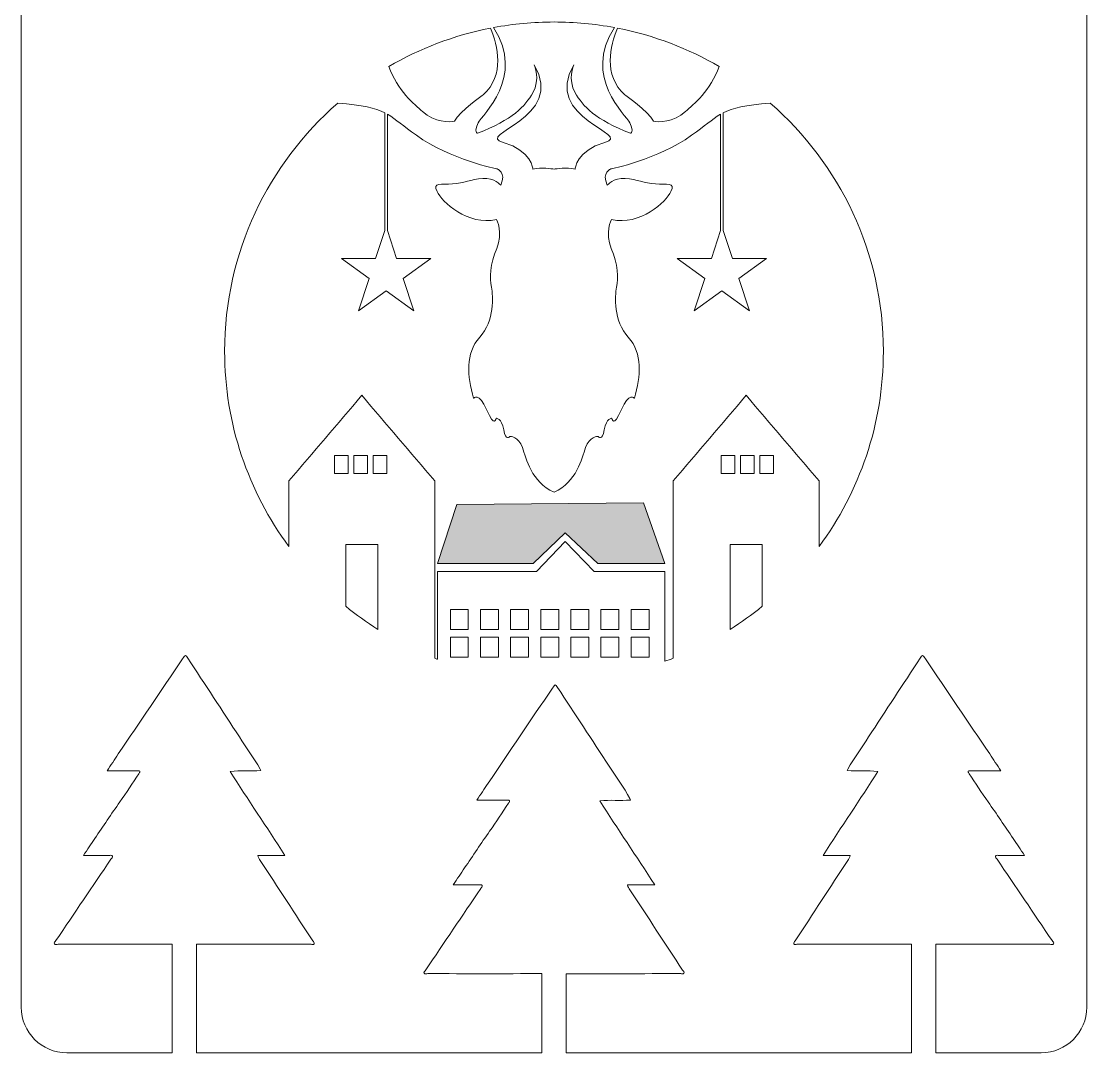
# Model space of a CAD drawing. Header units: centimetres. Extents: x 0.4 to 13.6, y -19.6 to -0.4.
# Drawn here: x 0.39 to 13.58, y -19.59 to -6.82 of the extents above; entities that cross this region are included whole.
import ezdxf

# ---------------------------------------------------------------- set-up
doc = ezdxf.new("R2010")
doc.units = ezdxf.units.CM
doc.header["$MEASUREMENT"] = 0
doc.layers.add('Layer 1', color=7, linetype='Continuous')

# ---------------------------------------------------------------- blocks, each defined once
blk = doc.blocks.new('block 4')
at = {"layer": 'Layer 1', "lineweight": 0}
for points in [[(4.27, -12.421), (4.27, -12.197), (4.438, -12.197), (4.438, -12.421), (4.27, -12.421)], [(4.509, -12.421), (4.509, -12.197), (4.677, -12.197), (4.677, -12.421), (4.509, -12.421)], [(4.917, -12.421), (4.749, -12.421), (4.749, -12.197), (4.917, -12.197), (4.917, -12.421)], [(9.053, -12.421), (9.053, -12.197), (9.221, -12.197), (9.221, -12.421), (9.053, -12.421)], [(9.293, -12.421), (9.293, -12.197), (9.461, -12.197), (9.461, -12.421), (9.293, -12.421)], [(9.7, -12.421), (9.532, -12.421), (9.532, -12.197), (9.7, -12.197), (9.7, -12.421)], [(5.925, -14.349), (5.703, -14.349), (5.703, -14.101), (5.925, -14.101), (5.925, -14.349)], [(6.298, -14.349), (6.076, -14.349), (6.076, -14.101), (6.298, -14.101), (6.298, -14.349)], [(6.67, -14.349), (6.448, -14.349), (6.448, -14.101), (6.67, -14.101), (6.67, -14.349)], [(7.043, -14.349), (6.821, -14.349), (6.821, -14.101), (7.043, -14.101), (7.043, -14.349)], [(7.415, -14.349), (7.194, -14.349), (7.194, -14.101), (7.415, -14.101), (7.415, -14.349)], [(7.788, -14.349), (7.566, -14.349), (7.566, -14.101), (7.788, -14.101), (7.788, -14.349)], [(8.161, -14.349), (7.939, -14.349), (7.939, -14.101), (8.161, -14.101), (8.161, -14.349)], [(5.925, -14.695), (5.703, -14.695), (5.703, -14.447), (5.925, -14.447), (5.925, -14.695)], [(6.298, -14.695), (6.076, -14.695), (6.076, -14.447), (6.298, -14.447), (6.298, -14.695)], [(6.67, -14.695), (6.448, -14.695), (6.448, -14.447), (6.67, -14.447), (6.67, -14.695)], [(7.043, -14.695), (6.821, -14.695), (6.821, -14.447), (7.043, -14.447), (7.043, -14.695)], [(7.415, -14.695), (7.194, -14.695), (7.194, -14.447), (7.415, -14.447), (7.415, -14.695)], [(7.788, -14.695), (7.566, -14.695), (7.566, -14.447), (7.788, -14.447), (7.788, -14.695)], [(8.161, -14.695), (7.939, -14.695), (7.939, -14.447), (8.161, -14.447), (8.161, -14.695)]]:
    blk.add_lwpolyline(points, dxfattribs=at)
for points, knots in [([(13.014, -0.426), (13.014, -0.426), (0.956, -0.426), (0.956, -0.426), (0.646, -0.426), (0.394, -0.678), (0.394, -0.988), (0.394, -0.988), (0.394, -19.027), (0.394, -19.027), (0.394, -19.337), (0.646, -19.589), (0.956, -19.589), (0.956, -19.589), (2.26, -19.589), (2.26, -19.589), (2.26, -19.589), (2.26, -18.246), (2.26, -18.246), (1.79, -18.248), (1.319, -18.247), (0.849, -18.247), (0.833, -18.247), (0.812, -18.255), (0.803, -18.242), (0.793, -18.226), (0.814, -18.214), (0.823, -18.201), (1.049, -17.865), (1.277, -17.53), (1.503, -17.194), (1.511, -17.182), (1.528, -17.17), (1.522, -17.156), (1.514, -17.139), (1.493, -17.148), (1.478, -17.148), (1.376, -17.147), (1.274, -17.148), (1.163, -17.148), (1.213, -17.073), (1.258, -17.005), (1.304, -16.938), (1.407, -16.786), (1.507, -16.633), (1.614, -16.484), (1.695, -16.37), (1.768, -16.251), (1.847, -16.136), (1.853, -16.127), (1.867, -16.118), (1.859, -16.106), (1.853, -16.095), (1.838, -16.1), (1.827, -16.1), (1.704, -16.099), (1.581, -16.099), (1.456, -16.099), (1.502, -16.03), (1.547, -15.96), (1.594, -15.891), (1.859, -15.498), (2.125, -15.106), (2.39, -14.714), (2.393, -14.71), (2.395, -14.706), (2.398, -14.703), (2.427, -14.661), (2.426, -14.662), (2.453, -14.704), (2.666, -15.029), (2.882, -15.353), (3.092, -15.68), (3.177, -15.813), (3.272, -15.941), (3.35, -16.079), (3.352, -16.083), (3.353, -16.087), (3.356, -16.097), (3.23, -16.109), (3.106, -16.093), (2.978, -16.107), (3.197, -16.456), (3.43, -16.794), (3.656, -17.146), (3.656, -17.146), (3.32, -17.146), (3.32, -17.146), (3.322, -17.175), (3.338, -17.191), (3.35, -17.209), (3.567, -17.541), (3.784, -17.872), (4.001, -18.204), (4.009, -18.216), (4.026, -18.227), (4.017, -18.242), (4.01, -18.253), (3.992, -18.247), (3.979, -18.247), (3.506, -18.247), (3.033, -18.247), (2.56, -18.247), (2.56, -18.247), (2.56, -19.589), (2.56, -19.589), (2.56, -19.589), (6.834, -19.589), (6.834, -19.589), (6.834, -19.589), (6.834, -18.61), (6.834, -18.61), (6.364, -18.611), (5.895, -18.611), (5.424, -18.61), (5.409, -18.61), (5.387, -18.618), (5.378, -18.605), (5.368, -18.59), (5.389, -18.577), (5.398, -18.565), (5.624, -18.229), (5.852, -17.893), (6.078, -17.558), (6.087, -17.546), (6.103, -17.533), (6.097, -17.52), (6.089, -17.502), (6.068, -17.512), (6.053, -17.511), (5.951, -17.511), (5.85, -17.511), (5.738, -17.511), (5.788, -17.436), (5.833, -17.369), (5.879, -17.302), (5.982, -17.15), (6.082, -16.996), (6.189, -16.847), (6.27, -16.734), (6.343, -16.615), (6.421, -16.5), (6.428, -16.491), (6.441, -16.481), (6.434, -16.47), (6.428, -16.458), (6.413, -16.463), (6.401, -16.463), (6.279, -16.462), (6.156, -16.463), (6.031, -16.463), (6.076, -16.394), (6.122, -16.324), (6.169, -16.254), (6.434, -15.862), (6.7, -15.469), (6.965, -15.077), (6.968, -15.073), (6.97, -15.07), (6.973, -15.066), (7.002, -15.025), (7.001, -15.025), (7.028, -15.067), (7.241, -15.392), (7.457, -15.716), (7.667, -16.043), (7.752, -16.177), (7.847, -16.305), (7.925, -16.443), (7.927, -16.446), (7.928, -16.451), (7.931, -16.461), (7.805, -16.473), (7.68, -16.457), (7.553, -16.471), (7.771, -16.819), (8.004, -17.157), (8.231, -17.51), (8.231, -17.51), (7.894, -17.51), (7.894, -17.51), (7.897, -17.539), (7.913, -17.555), (7.925, -17.573), (8.142, -17.904), (8.359, -18.236), (8.576, -18.567), (8.584, -18.579), (8.601, -18.591), (8.592, -18.606), (8.585, -18.617), (8.567, -18.61), (8.554, -18.61), (8.081, -18.611), (7.608, -18.61), (7.136, -18.611), (7.136, -18.611), (7.136, -19.589), (7.136, -19.589), (7.136, -19.589), (11.41, -19.589), (11.41, -19.589), (11.41, -19.589), (11.41, -18.247), (11.41, -18.247), (10.937, -18.247), (10.464, -18.247), (9.991, -18.247), (9.978, -18.247), (9.96, -18.253), (9.953, -18.242), (9.944, -18.227), (9.961, -18.216), (9.969, -18.204), (10.186, -17.872), (10.403, -17.541), (10.62, -17.209), (10.632, -17.191), (10.648, -17.175), (10.65, -17.146), (10.65, -17.146), (10.314, -17.146), (10.314, -17.146), (10.54, -16.794), (10.773, -16.456), (10.992, -16.107), (10.864, -16.093), (10.74, -16.109), (10.614, -16.097), (10.617, -16.087), (10.618, -16.083), (10.62, -16.079), (10.698, -15.941), (10.793, -15.813), (10.878, -15.68), (11.088, -15.353), (11.304, -15.029), (11.517, -14.704), (11.544, -14.662), (11.543, -14.661), (11.572, -14.703), (11.575, -14.706), (11.577, -14.71), (11.58, -14.714), (11.845, -15.106), (12.111, -15.498), (12.376, -15.891), (12.423, -15.96), (12.468, -16.03), (12.514, -16.099), (12.389, -16.099), (12.266, -16.099), (12.143, -16.1), (12.132, -16.1), (12.117, -16.095), (12.111, -16.106), (12.103, -16.118), (12.117, -16.127), (12.123, -16.136), (12.202, -16.251), (12.275, -16.37), (12.356, -16.484), (12.463, -16.633), (12.563, -16.786), (12.666, -16.938), (12.712, -17.005), (12.757, -17.073), (12.807, -17.148), (12.696, -17.148), (12.594, -17.147), (12.492, -17.148), (12.477, -17.148), (12.456, -17.139), (12.448, -17.156), (12.442, -17.17), (12.459, -17.182), (12.467, -17.194), (12.693, -17.53), (12.921, -17.865), (13.147, -18.201), (13.156, -18.214), (13.177, -18.226), (13.167, -18.242), (13.158, -18.255), (13.137, -18.247), (13.121, -18.247), (12.651, -18.247), (12.18, -18.248), (11.71, -18.246), (11.71, -18.246), (11.71, -19.589), (11.71, -19.589), (11.71, -19.589), (13.014, -19.589), (13.014, -19.589), (13.324, -19.589), (13.576, -19.337), (13.576, -19.027), (13.576, -19.027), (13.576, -0.988), (13.576, -0.988), (13.576, -0.678), (13.324, -0.426), (13.014, -0.426)], [0, 0, 0, 0, 1, 1, 1, 2, 2, 2, 3, 3, 3, 4, 4, 4, 5, 5, 5, 6, 6, 6, 7, 7, 7, 8, 8, 8, 9, 9, 9, 10, 10, 10, 11, 11, 11, 12, 12, 12, 13, 13, 13, 14, 14, 14, 15, 15, 15, 16, 16, 16, 17, 17, 17, 18, 18, 18, 19, 19, 19, 20, 20, 20, 21, 21, 21, 22, 22, 22, 23, 23, 23, 24, 24, 24, 25, 25, 25, 26, 26, 26, 27, 27, 27, 28, 28, 28, 29, 29, 29, 30, 30, 30, 31, 31, 31, 32, 32, 32, 33, 33, 33, 34, 34, 34, 35, 35, 35, 36, 36, 36, 37, 37, 37, 38, 38, 38, 39, 39, 39, 40, 40, 40, 41, 41, 41, 42, 42, 42, 43, 43, 43, 44, 44, 44, 45, 45, 45, 46, 46, 46, 47, 47, 47, 48, 48, 48, 49, 49, 49, 50, 50, 50, 51, 51, 51, 52, 52, 52, 53, 53, 53, 54, 54, 54, 55, 55, 55, 56, 56, 56, 57, 57, 57, 58, 58, 58, 59, 59, 59, 60, 60, 60, 61, 61, 61, 62, 62, 62, 63, 63, 63, 64, 64, 64, 65, 65, 65, 66, 66, 66, 67, 67, 67, 68, 68, 68, 69, 69, 69, 70, 70, 70, 71, 71, 71, 72, 72, 72, 73, 73, 73, 74, 74, 74, 75, 75, 75, 76, 76, 76, 77, 77, 77, 78, 78, 78, 79, 79, 79, 80, 80, 80, 81, 81, 81, 82, 82, 82, 83, 83, 83, 84, 84, 84, 85, 85, 85, 86, 86, 86, 87, 87, 87, 88, 88, 88, 89, 89, 89, 90, 90, 90, 91, 91, 91, 92, 92, 92, 93, 93, 93, 94, 94, 94, 95, 95, 95, 96, 96, 96, 97, 97, 97, 98, 98, 98, 99, 99, 99, 100, 100, 100, 101, 101, 101, 101]), ([(7.615, -8.323), (7.256, -8.423), (7.247, -8.652), (7.247, -8.652), (7.137, -8.63), (7.018, -8.648), (6.985, -8.653), (6.952, -8.648), (6.833, -8.63), (6.723, -8.652), (6.723, -8.652), (6.714, -8.423), (6.355, -8.323), (5.996, -8.223), (7.137, -8.027), (6.741, -7.36), (6.745, -7.368), (6.816, -7.543), (6.724, -7.706), (6.63, -7.874), (6.471, -8.042), (6.037, -8.208), (6.037, -8.208), (5.989, -8.195), (6.045, -8.081), (6.096, -7.978), (6.635, -7.522), (6.238, -6.9), (6.48, -6.855), (6.73, -6.831), (6.985, -6.831), (7.24, -6.831), (7.49, -6.855), (7.732, -6.9), (7.335, -7.522), (7.874, -7.978), (7.925, -8.081), (7.981, -8.195), (7.933, -8.208), (7.933, -8.208), (7.499, -8.042), (7.34, -7.874), (7.246, -7.706), (7.154, -7.543), (7.225, -7.368), (7.229, -7.36), (6.833, -8.027), (7.974, -8.223), (7.615, -8.323)], [0, 0, 0, 0, 1, 1, 1, 2, 2, 2, 3, 3, 3, 4, 4, 4, 5, 5, 5, 6, 6, 6, 7, 7, 7, 8, 8, 8, 9, 9, 9, 10, 10, 10, 11, 11, 11, 12, 12, 12, 13, 13, 13, 14, 14, 14, 15, 15, 15, 16, 16, 16, 16]), ([(5.753, -8.059), (5.693, -8.073), (5.509, -8.076), (5.358, -7.94), (5.259, -7.853), (5.049, -7.677), (4.94, -7.383), (5.324, -7.159), (5.748, -6.996), (6.198, -6.908), (6.29, -7.125), (6.379, -7.486), (6.108, -7.734), (6.108, -7.734), (5.818, -7.934), (5.753, -8.059)], [0, 0, 0, 0, 1, 1, 1, 2, 2, 2, 3, 3, 3, 4, 4, 4, 5, 5, 5, 5]), ([(7.862, -7.734), (7.591, -7.486), (7.68, -7.125), (7.772, -6.908), (8.222, -6.996), (8.646, -7.159), (9.03, -7.383), (8.921, -7.677), (8.711, -7.853), (8.612, -7.94), (8.461, -8.076), (8.277, -8.073), (8.217, -8.059), (8.152, -7.934), (7.862, -7.734), (7.862, -7.734)], [0, 0, 0, 0, 1, 1, 1, 2, 2, 2, 3, 3, 3, 4, 4, 4, 5, 5, 5, 5]), ([(10.265, -13.323), (10.265, -13.323), (10.265, -12.51), (10.265, -12.51), (9.964, -12.157), (9.663, -11.805), (9.362, -11.452), (9.062, -11.805), (8.761, -12.157), (8.46, -12.51), (8.46, -12.51), (8.46, -14.706), (8.46, -14.706), (8.426, -14.719), (8.392, -14.732), (8.357, -14.744), (8.357, -14.744), (8.357, -13.631), (8.357, -13.631), (8.357, -13.631), (7.48, -13.631), (7.48, -13.631), (7.48, -13.631), (7.125, -13.262), (7.125, -13.262), (7.125, -13.262), (6.77, -13.631), (6.77, -13.631), (6.77, -13.631), (5.545, -13.631), (5.545, -13.631), (5.545, -13.631), (5.545, -14.719), (5.545, -14.719), (5.533, -14.715), (5.522, -14.711), (5.51, -14.706), (5.51, -14.706), (5.51, -12.51), (5.51, -12.51), (5.209, -12.157), (4.908, -11.805), (4.608, -11.452), (4.307, -11.805), (4.006, -12.157), (3.705, -12.51), (3.705, -12.51), (3.705, -13.323), (3.705, -13.323), (3.205, -12.646), (2.91, -11.81), (2.91, -10.907), (2.91, -9.683), (3.452, -8.583), (4.309, -7.836), (4.619, -7.861), (4.773, -7.897), (4.892, -7.956), (4.892, -7.956), (4.892, -9.41), (4.892, -9.41), (4.892, -9.41), (4.778, -9.759), (4.778, -9.759), (4.778, -9.759), (4.357, -9.759), (4.357, -9.759), (4.357, -9.759), (4.698, -10.007), (4.698, -10.007), (4.698, -10.007), (4.567, -10.407), (4.567, -10.407), (4.567, -10.407), (4.908, -10.16), (4.908, -10.16), (4.908, -10.16), (5.249, -10.407), (5.249, -10.407), (5.249, -10.407), (5.119, -10.007), (5.119, -10.007), (5.119, -10.007), (5.46, -9.759), (5.46, -9.759), (5.46, -9.759), (5.038, -9.759), (5.038, -9.759), (5.038, -9.759), (4.925, -9.41), (4.925, -9.41), (4.925, -9.41), (4.925, -7.974), (4.925, -7.974), (5.033, -8.035), (5.117, -8.118), (5.282, -8.234), (5.706, -8.533), (6.282, -8.65), (6.282, -8.65), (6.282, -8.65), (6.399, -8.691), (6.326, -8.851), (6.326, -8.851), (6.251, -8.757), (6.103, -8.768), (5.955, -8.779), (5.87, -8.826), (5.73, -8.836), (5.59, -8.846), (5.48, -8.81), (5.538, -8.93), (5.597, -9.051), (5.915, -9.36), (6.274, -9.275), (6.274, -9.275), (6.361, -9.441), (6.276, -9.635), (6.192, -9.829), (6.186, -10.002), (6.21, -10.113), (6.233, -10.225), (6.249, -10.529), (6.066, -10.733), (5.884, -10.937), (5.914, -11.208), (5.99, -11.489), (5.99, -11.489), (6.055, -11.406), (6.153, -11.634), (6.251, -11.861), (6.269, -11.736), (6.269, -11.736), (6.269, -11.736), (6.337, -11.73), (6.363, -11.879), (6.388, -12.028), (6.441, -11.961), (6.441, -11.961), (6.441, -11.961), (6.543, -11.959), (6.594, -12.098), (6.644, -12.234), (6.703, -12.525), (6.985, -12.652), (7.267, -12.525), (7.326, -12.234), (7.376, -12.098), (7.427, -11.959), (7.529, -11.961), (7.529, -11.961), (7.529, -11.961), (7.582, -12.028), (7.607, -11.879), (7.633, -11.73), (7.701, -11.736), (7.701, -11.736), (7.701, -11.736), (7.719, -11.861), (7.817, -11.634), (7.915, -11.406), (7.98, -11.489), (7.98, -11.489), (8.056, -11.208), (8.086, -10.937), (7.904, -10.733), (7.721, -10.529), (7.737, -10.225), (7.76, -10.113), (7.784, -10.002), (7.778, -9.829), (7.694, -9.635), (7.609, -9.441), (7.696, -9.275), (7.696, -9.275), (8.055, -9.36), (8.373, -9.051), (8.432, -8.93), (8.49, -8.81), (8.38, -8.846), (8.24, -8.836), (8.1, -8.826), (8.015, -8.779), (7.867, -8.768), (7.719, -8.757), (7.644, -8.851), (7.644, -8.851), (7.571, -8.691), (7.688, -8.65), (7.688, -8.65), (7.688, -8.65), (8.264, -8.533), (8.688, -8.234), (8.853, -8.118), (8.937, -8.035), (9.045, -7.974), (9.045, -7.974), (9.045, -9.41), (9.045, -9.41), (9.045, -9.41), (8.932, -9.759), (8.932, -9.759), (8.932, -9.759), (8.51, -9.759), (8.51, -9.759), (8.51, -9.759), (8.851, -10.007), (8.851, -10.007), (8.851, -10.007), (8.721, -10.407), (8.721, -10.407), (8.721, -10.407), (9.062, -10.16), (9.062, -10.16), (9.062, -10.16), (9.403, -10.407), (9.403, -10.407), (9.403, -10.407), (9.272, -10.007), (9.272, -10.007), (9.272, -10.007), (9.613, -9.759), (9.613, -9.759), (9.613, -9.759), (9.192, -9.759), (9.192, -9.759), (9.192, -9.759), (9.078, -9.41), (9.078, -9.41), (9.078, -9.41), (9.078, -7.956), (9.078, -7.956), (9.197, -7.897), (9.351, -7.861), (9.661, -7.836), (10.518, -8.583), (11.06, -9.683), (11.06, -10.907), (11.06, -11.81), (10.765, -12.646), (10.265, -13.323)], [0, 0, 0, 0, 1, 1, 1, 2, 2, 2, 3, 3, 3, 4, 4, 4, 5, 5, 5, 6, 6, 6, 7, 7, 7, 8, 8, 8, 9, 9, 9, 10, 10, 10, 11, 11, 11, 12, 12, 12, 13, 13, 13, 14, 14, 14, 15, 15, 15, 16, 16, 16, 17, 17, 17, 18, 18, 18, 19, 19, 19, 20, 20, 20, 21, 21, 21, 22, 22, 22, 23, 23, 23, 24, 24, 24, 25, 25, 25, 26, 26, 26, 27, 27, 27, 28, 28, 28, 29, 29, 29, 30, 30, 30, 31, 31, 31, 32, 32, 32, 33, 33, 33, 34, 34, 34, 35, 35, 35, 36, 36, 36, 37, 37, 37, 38, 38, 38, 39, 39, 39, 40, 40, 40, 41, 41, 41, 42, 42, 42, 43, 43, 43, 44, 44, 44, 45, 45, 45, 46, 46, 46, 47, 47, 47, 48, 48, 48, 49, 49, 49, 50, 50, 50, 51, 51, 51, 52, 52, 52, 53, 53, 53, 54, 54, 54, 55, 55, 55, 56, 56, 56, 57, 57, 57, 58, 58, 58, 59, 59, 59, 60, 60, 60, 61, 61, 61, 62, 62, 62, 63, 63, 63, 64, 64, 64, 65, 65, 65, 66, 66, 66, 67, 67, 67, 68, 68, 68, 69, 69, 69, 70, 70, 70, 71, 71, 71, 72, 72, 72, 73, 73, 73, 74, 74, 74, 75, 75, 75, 76, 76, 76, 77, 77, 77, 78, 78, 78, 79, 79, 79, 80, 80, 80, 80]), ([(4.806, -14.349), (4.668, -14.261), (4.536, -14.166), (4.409, -14.063), (4.409, -14.063), (4.409, -13.298), (4.409, -13.298), (4.409, -13.298), (4.806, -13.298), (4.806, -13.298), (4.806, -13.298), (4.806, -14.349), (4.806, -14.349)], [0, 0, 0, 0, 1, 1, 1, 2, 2, 2, 3, 3, 3, 4, 4, 4, 4]), ([(9.561, -14.063), (9.434, -14.166), (9.302, -14.262), (9.164, -14.349), (9.164, -14.349), (9.164, -13.298), (9.164, -13.298), (9.164, -13.298), (9.561, -13.298), (9.561, -13.298), (9.561, -13.298), (9.561, -14.063), (9.561, -14.063)], [0, 0, 0, 0, 1, 1, 1, 2, 2, 2, 3, 3, 3, 4, 4, 4, 4])]:
    blk.add_open_spline(points, degree=3, knots=knots, dxfattribs=at)
blk = doc.blocks.new('block 3')
at = {"layer": 'Layer 1', "true_color": 0x5b1a0e}
h = blk.add_hatch(color=28, dxfattribs=at)
h.dxf.hatch_style = 2
h.paths.add_polyline_path([(5.784, -12.804), (5.542, -13.533), (6.726, -13.533), (7.123, -13.152), (7.527, -13.533), (8.357, -13.533), (8.091, -12.782)])
at = {"layer": 'Layer 1', "lineweight": 0}
blk.add_lwpolyline([(5.784, -12.804), (5.542, -13.533), (6.726, -13.533), (7.123, -13.152), (7.527, -13.533), (8.357, -13.533), (8.091, -12.782), (5.784, -12.804)], dxfattribs=at)
at = {"layer": 'Layer 1'}
blk.add_blockref('block 4', (0, 0), dxfattribs=at)
blk = doc.blocks.new('block 2')
at = {"layer": 'Layer 1'}
blk.add_blockref('block 3', (0, 0), dxfattribs=at)

msp = doc.modelspace()

# ---------------------------------------------------------------- block references
at = {"layer": 'Layer 1'}
msp.add_blockref('block 2', (0, 0), dxfattribs=at)

doc.saveas('drawing.dxf')
